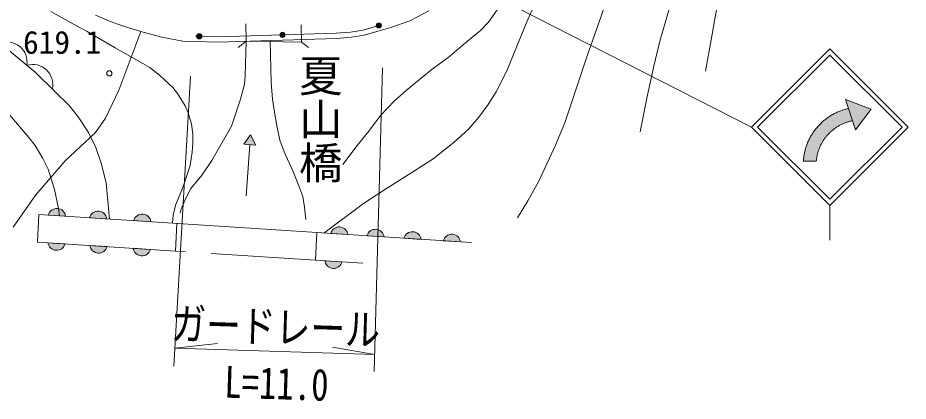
# Model space of a CAD drawing. Units: millimetres, scale not verified. Extents: x 40000 to 680000, y 20000 to 380000.
# Drawn here: x 119648 to 170771, y 254373 to 276418 of the extents above; entities that cross this region are included whole.
import ezdxf
from ezdxf.enums import TextEntityAlignment as Align

# ---------------------------------------------------------------- set-up
doc = ezdxf.new("R2010")
doc.units = ezdxf.units.MM
doc.header["$LTSCALE"] = 1000
doc.linetypes.add('DASHED', pattern=[7.5, 6, -1.5])
for name, color, linetype, lineweight in [('M-BGD', 7, 'Continuous', 13), ('M-BMK-ROW', 30, 'Continuous', 13), ('M-STR-HTXT', 7, 'Continuous', 13), ('M-STR-STR1', 1, 'Continuous', 13), ('M-STR-STRC', 7, 'Continuous', 13)]:
    doc.layers.add(name, color=color, linetype=linetype, lineweight=lineweight)
doc.layers.add('M-BMK-HTXT', color=7, linetype='Continuous')
doc.styles.add('@ＭＳ ゴシック', font='')
doc.styles.add('ＭＳ ゴシック', font='')
doc.styles.get('@ＭＳ ゴシック').set_extended_font_data('@MS Gothic')
doc.styles.get('ＭＳ ゴシック').set_extended_font_data('MS Gothic')

msp = doc.modelspace()

# ---------------------------------------------------------------- hatches: boundary and pattern name
at = {"layer": 'M-BGD'}
for points in [[(140234, 275935, -0.41421), (140334, 276122, -0.41421), (140521, 276023, -1)], [(134700, 275432, -1), (135000, 275441, -1)], [(129916, 275348, -1), (130216, 275357, -1)], [(133319, 269096), (133010, 269679), (132621, 269146)], [(122391, 265012, 0.82183), (121402, 265076)], [(123768, 264922, -0.82183), (124756, 264857)], [(126302, 264756, -0.82183), (127291, 264692)], [(137614, 264018, -0.82183), (138603, 263954)], [(139697, 263882, -0.82183), (140686, 263818)], [(141817, 263744, -0.82183), (142805, 263679)], [(144080, 263596, -0.82183), (145069, 263532)], [(122364, 263422, -0.82183), (121375, 263486)], [(124776, 263264, -0.82183), (123788, 263329)], [(126271, 263167, 0.82183), (127260, 263102)], [(138260, 262384, -0.82183), (137271, 262449)]]:
    msp.add_hatch(color=256, dxfattribs=at).paths.add_polyline_path(points)
at = {"layer": 'M-STR-STRC'}
for points in [[(167570, 270496), (167526, 270487), (167482, 270477), (167438, 270466), (167394, 270455), (167351, 270442), (167307, 270430), (167264, 270416), (167222, 270401), (167179, 270386), (167137, 270370), (167095, 270354), (167053, 270336), (167012, 270318), (166971, 270299), (166930, 270280), (166890, 270259), (166850, 270239), (166810, 270217), (166771, 270195), (166732, 270172), (166694, 270148), (166656, 270123), (166618, 270098), (166581, 270073), (166545, 270047), (166508, 270020), (166473, 269992), (166438, 269964), (166403, 269935), (166369, 269906), (166335, 269876), (166302, 269845), (166269, 269814), (166237, 269782), (166205, 269750), (166174, 269717), (166144, 269684), (166114, 269650), (166085, 269615), (166056, 269580), (166028, 269545), (166001, 269509), (165974, 269473), (165948, 269436), (165923, 269399), (165898, 269361), (165874, 269323), (165850, 269284), (165828, 269245), (165805, 269206), (165784, 269166), (165763, 269126), (165743, 269086), (165724, 269045), (165705, 269004), (165688, 268963), (165670, 268921), (165654, 268879), (165638, 268836), (165623, 268794), (165609, 268751), (165596, 268708), (165583, 268665), (165571, 268621), (165560, 268577), (165550, 268533), (165540, 268489), (165531, 268445), (165523, 268401), (165516, 268356), (165509, 268312), (165503, 268267), (165498, 268222), (165494, 268177), (165494, 268173), (164750, 268174), (164753, 268213), (164758, 268271), (164764, 268328), (164771, 268386), (164779, 268444), (164788, 268501), (164798, 268558), (164809, 268615), (164821, 268672), (164834, 268729), (164848, 268785), (164863, 268841), (164878, 268897), (164895, 268952), (164913, 269008), (164932, 269063), (164952, 269117), (164972, 269172), (164994, 269225), (165016, 269279), (165040, 269332), (165064, 269385), (165090, 269437), (165116, 269489), (165143, 269540), (165171, 269591), (165200, 269641), (165230, 269691), (165261, 269740), (165292, 269789), (165324, 269837), (165358, 269885), (165392, 269932), (165427, 269979), (165462, 270024), (165499, 270070), (165536, 270114), (165574, 270158), (165613, 270201), (165652, 270244), (165692, 270286), (165733, 270327), (165775, 270367), (165817, 270407), (165860, 270446), (165904, 270484), (165949, 270522), (165994, 270558), (166039, 270594), (166086, 270629), (166132, 270663), (166180, 270697), (166228, 270729), (166277, 270761), (166326, 270792), (166376, 270822), (166426, 270851), (166476, 270879), (166528, 270907), (166579, 270933), (166631, 270959), (166684, 270983), (166737, 271007), (166790, 271030), (166844, 271052), (166898, 271073), (166953, 271093), (167008, 271112), (167063, 271130), (167118, 271147), (167174, 271163), (167230, 271178), (167287, 271192), (167343, 271206), (167177, 271725), (168647, 271161), (167736, 269977)], [(167343, 271206), (167287, 271192), (167230, 271178), (167174, 271163), (167118, 271147), (167063, 271130), (167008, 271112), (166953, 271093), (166898, 271073), (166844, 271052), (166790, 271030), (166737, 271007), (166684, 270983), (166631, 270959), (166579, 270933), (166528, 270907), (166476, 270879), (166426, 270851), (166376, 270822), (166326, 270792), (166277, 270761), (166228, 270729), (166180, 270697), (166132, 270663), (166086, 270629), (166039, 270594), (165994, 270558), (165949, 270522), (165904, 270484), (165860, 270446), (165817, 270407), (165775, 270367), (165733, 270327), (165692, 270286), (165652, 270244), (165613, 270201), (165574, 270158), (165536, 270114), (165499, 270070), (165462, 270024), (165427, 269979), (165392, 269932), (165358, 269885), (165324, 269837), (165292, 269789), (165261, 269740), (165230, 269691), (165200, 269641), (165171, 269591), (165143, 269540), (165116, 269489), (165090, 269437), (165064, 269385), (165040, 269332), (165016, 269279), (164994, 269225), (164972, 269172), (164952, 269117), (164932, 269063), (164913, 269008), (164895, 268952), (164878, 268897), (164863, 268841), (164848, 268785), (164834, 268729), (164821, 268672), (164809, 268615), (164798, 268558), (164788, 268501), (164779, 268444), (164771, 268386), (164764, 268328), (164758, 268271), (164753, 268213), (164750, 268174), (165494, 268173), (165498, 268222), (165503, 268267), (165509, 268312), (165516, 268356), (165523, 268401), (165531, 268445), (165540, 268489), (165550, 268533), (165560, 268577), (165571, 268621), (165583, 268665), (165596, 268708), (165609, 268751), (165623, 268794), (165638, 268836), (165654, 268879), (165670, 268921), (165688, 268963), (165705, 269004), (165724, 269045), (165743, 269086), (165763, 269126), (165784, 269166), (165805, 269206), (165828, 269245), (165850, 269284), (165874, 269323), (165898, 269361), (165923, 269399), (165948, 269436), (165974, 269473), (166001, 269509), (166028, 269545), (166056, 269580), (166085, 269615), (166114, 269650), (166144, 269684), (166174, 269717), (166205, 269750), (166237, 269782), (166269, 269814), (166302, 269845), (166335, 269876), (166369, 269906), (166403, 269935), (166438, 269964), (166473, 269992), (166508, 270020), (166545, 270047), (166581, 270073), (166618, 270098), (166656, 270123), (166694, 270148), (166732, 270172), (166771, 270195), (166810, 270217), (166850, 270239), (166890, 270259), (166930, 270280), (166971, 270299), (167012, 270318), (167053, 270336), (167095, 270354), (167137, 270370), (167179, 270386), (167222, 270401), (167264, 270416), (167307, 270430), (167351, 270442), (167394, 270455), (167438, 270466), (167482, 270477), (167526, 270487), (167570, 270496)]]:
    msp.add_hatch(color=256, dxfattribs=at).paths.add_polyline_path(points)

# ---------------------------------------------------------------- linework, layer by layer
at = {"layer": 'M-BGD'}
for p, q in [((133010, 269679), (132621, 269146)), ((133010, 269679), (133319, 269096)), ((132621, 269146), (133319, 269096)), ((132970, 269121), (132759, 266188)), ((120778, 263525), (120855, 265112)), ((145705, 263490), (120855, 265112)), ((121402, 265076), (122391, 265012)), ((123768, 264922), (124756, 264857)), ((126302, 264756), (127291, 264692)), ((128769, 264595), (128711, 263007)), ((136811, 264071), (136742, 262483)), ((137614, 264018), (138603, 263954)), ((139697, 263882), (140686, 263818)), ((128711, 263007), (120778, 263525)), ((122364, 263422), (121375, 263486)), ((124776, 263264), (123788, 263329)), ((141817, 263744), (142805, 263679)), ((144080, 263596), (145069, 263532)), ((127260, 263102), (126271, 263167)), ((139459, 262306), (136742, 262483)), ((138260, 262384), (137271, 262449))]:
    msp.add_line(p, q, dxfattribs=at)
at = {"layer": 'M-BGD', "linetype": 'DASHED'}
msp.add_line((136742, 262483), (128711, 263007), dxfattribs=at)
at = {"layer": 'M-BGD'}
for points in [[(156820, 310529), (156977, 308236), (157094, 307049), (157414, 305441), (158084, 301894), (158388, 300726), (158952, 298897), (159636, 297001), (160192, 295299), (160661, 293733), (161253, 291850), (161482, 290965), (161665, 290117), (161812, 288372), (161818, 286803), (161744, 285690), (161589, 284559), (161300, 283273), (160517, 279936), (159956, 277792), (159703, 276574), (159464, 275141), (159128, 273349)], [(154371, 307967), (154646, 306693), (154892, 305528), (155319, 303445), (156094, 300076), (157375, 295973), (158062, 294168), (158730, 292367), (158996, 291576), (159209, 290719), (159471, 289517), (159546, 288705), (159540, 286606), (159492, 285474), (159428, 284871), (159147, 283303), (158788, 282088), (157665, 278794), (156986, 276725), (156514, 275070), (156142, 273555), (155770, 271802), (155374, 269856)], [(152346, 306271), (153448, 299724), (153725, 297192), (153973, 294783), (154083, 292539), (154041, 290770), (153795, 288880), (152906, 285219), (152122, 283102), (150991, 280773), (149337, 277212), (148881, 276182), (147727, 273374), (147113, 272157), (146647, 271437), (146117, 270706), (145527, 270021), (144705, 269265), (143500, 268313), (142427, 267613), (140817, 266595), (139487, 265749), (137223, 264044)], [(153252, 306188), (153771, 304253), (153996, 303187), (154197, 301981), (155111, 296521), (155808, 291817), (156156, 289156), (156211, 288434), (156170, 287730), (156107, 286132), (155988, 285166), (155787, 284202), (155509, 283209), (154678, 280879), (153787, 278402), (153007, 276133), (152310, 274179), (151062, 270370), (150519, 269097), (149564, 267019), (148930, 265892), (148334, 264922)], [(89631, 303406), (91884, 301317), (93690, 299576), (97445, 295691), (102669, 290216), (110204, 282501), (113120, 279751), (117684, 275747), (120636, 273296), (121777, 272187), (122590, 271376), (123108, 270732), (123699, 269831), (124124, 268967), (124433, 268068), (124721, 266931), (124920, 264847)], [(88159, 302279), (91198, 299562), (95120, 295929), (99911, 290840), (104607, 285739), (107495, 282954), (110331, 280106), (113252, 277014), (117749, 272423), (118631, 271467), (119186, 270821), (119746, 270171), (120282, 269540), (120644, 269077), (121082, 268335), (121386, 267707), (121745, 266546), (121976, 265445), (122035, 265035)], [(147473, 279723), (147660, 279352), (147769, 278965), (147799, 278662), (147774, 278230), (147675, 277778), (147511, 277431), (147307, 277068), (146668, 276175), (146205, 275694), (145368, 274989), (144439, 274194), (143447, 273456), (142604, 272778), (141953, 272239), (141274, 271650), (140463, 270791), (139798, 269890), (139133, 269073), (138309, 267985)], [(121551, 276784), (122632, 276169), (123633, 275632), (125242, 274684), (126831, 273797), (127227, 273556), (127784, 273120), (128078, 272847), (128545, 272401), (128819, 272065), (129265, 271365), (129427, 270955), (129625, 270327), (129701, 269728), (129699, 269228), (129655, 268687), (129538, 267928), (129130, 266667), (128714, 265678), (128568, 265088), (128532, 264611)], [(124102, 276564), (124912, 276216), (125662, 275963), (126716, 275632), (127840, 275327), (128327, 275222), (129124, 275081), (129843, 275058), (131129, 275024), (137944, 275230), (138786, 275301), (139543, 275415), (140262, 275635), (141067, 275861), (142153, 276250), (143246, 276811)], [(129852, 275358), (131129, 275324), (137927, 275530), (138751, 275599), (139476, 275708), (140177, 275923), (140378, 275979)], [(132759, 275073), (132710, 273075), (132662, 272606), (132428, 271730), (131922, 270189), (130786, 268212), (130227, 267383), (129590, 266612), (129301, 266043), (129031, 265407), (128966, 265178)], [(134142, 275115), (134198, 272700), (134265, 271743), (134381, 270986), (134544, 270101), (134690, 269390), (134935, 268712), (135442, 267611), (135785, 266756), (136005, 266148), (136108, 265533), (136186, 264821)]]:
    msp.add_lwpolyline(points, dxfattribs=at)
for centre in [(140378, 275979), (134850, 275437), (130066, 275352), (124903, 273223)]:
    msp.add_circle(centre, 150, dxfattribs=at)
for centre, radius, start, end in [((119020, 273872), 1160, 350.7859, 109.8155), ((120499, 272575), 1160, 347.6875, 106.7171), ((121890, 264946), 505, 7.4367, 165.0949), ((124256, 264792), 505, 7.4367, 165.0949), ((126790, 264627), 505, 7.4367, 165.0949), ((138102, 263888), 505, 7.4367, 165.0949), ((140185, 263752), 505, 7.4367, 165.0949), ((142305, 263614), 505, 7.4367, 165.0949), ((144568, 263466), 505, 7.4367, 165.0949), ((121876, 263552), 505, 187.4367, 345.0949), ((124288, 263394), 505, 187.4367, 345.0949), ((126772, 263232), 505, 187.4367, 345.0949), ((137772, 262514), 505, 187.4367, 345.0949)]:
    msp.add_arc(centre, radius, start, end, dxfattribs=at)
at = {"layer": 'M-BMK-ROW'}
msp.add_lwpolyline([(126716, 275632), (125449, 272252), (124688, 270656), (124103, 269821), (122360, 268198), (120685, 266243), (119388, 264378)], dxfattribs=at)
at = {"layer": 'M-STR-HTXT'}
for p, q in [((146076, 278162), (161771, 270128)), ((140589, 273536), (140118, 256086)), ((129570, 273056), (128609, 256393)), ((128669, 257420), (131109, 257685)), ((128669, 257420), (140144, 257062)), ((140144, 257062), (137725, 257479))]:
    msp.add_line(p, q, dxfattribs=at)
at = {"layer": 'M-STR-STR1'}
for p, q in [((132759, 275073), (132749, 276073)), ((135931, 275007), (135924, 276007))]:
    msp.add_line(p, q, dxfattribs=at)
msp.add_lwpolyline([(132292, 274706), (132759, 275073), (135931, 275007), (136337, 274715)], dxfattribs=at)
at = {"layer": 'M-STR-STRC'}
for p, q in [((161771, 270128), (166271, 274628)), ((170771, 270127), (166271, 274628)), ((162124, 270128), (166271, 274274)), ((170417, 270127), (166271, 274274)), ((167736, 269977), (167177, 271725)), ((167177, 271725), (168647, 271161)), ((168647, 271161), (167736, 269977)), ((161771, 270128), (166271, 265627)), ((162124, 270128), (166271, 265980)), ((166271, 265627), (170771, 270127)), ((166271, 265980), (170417, 270127)), ((164750, 268174), (165494, 268173)), ((166271, 265627), (166271, 263628))]:
    msp.add_line(p, q, dxfattribs=at)
for points in [[(167177, 271725), (168647, 271161), (167736, 269977)], [(167177, 271725), (168647, 271161), (167736, 269977)], [(167343, 271206), (167177, 271725), (168647, 271161), (167736, 269977), (167570, 270496)], [(167343, 271206), (167570, 270496), (167570, 270496), (167526, 270487), (167482, 270477), (167438, 270466), (167394, 270455), (167351, 270442), (167307, 270430), (167264, 270416), (167222, 270401), (167179, 270386), (167137, 270370), (167095, 270354), (167053, 270336), (167012, 270318), (166971, 270299), (166930, 270280), (166890, 270259), (166850, 270239), (166810, 270217), (166771, 270195), (166732, 270172), (166694, 270148), (166656, 270123), (166618, 270098), (166581, 270073), (166545, 270047), (166508, 270020), (166473, 269992), (166438, 269964), (166403, 269935), (166369, 269906), (166335, 269876), (166302, 269845), (166269, 269814), (166237, 269782), (166205, 269750), (166174, 269717), (166144, 269684), (166114, 269650), (166085, 269615), (166056, 269580), (166028, 269545), (166001, 269509), (165974, 269473), (165948, 269436), (165923, 269399), (165898, 269361), (165874, 269323), (165850, 269284), (165828, 269245), (165805, 269206), (165784, 269166), (165763, 269126), (165743, 269086), (165724, 269045), (165705, 269004), (165688, 268963), (165670, 268921), (165654, 268879), (165638, 268836), (165623, 268794), (165609, 268751), (165596, 268708), (165583, 268665), (165571, 268621), (165560, 268577), (165550, 268533), (165540, 268489), (165531, 268445), (165523, 268401), (165516, 268356), (165509, 268312), (165503, 268267), (165498, 268222), (165494, 268177), (165494, 268173), (165494, 268173), (164750, 268174), (164750, 268174), (164753, 268213), (164758, 268271), (164764, 268328), (164771, 268386), (164779, 268444), (164788, 268501), (164798, 268558), (164809, 268615), (164821, 268672), (164834, 268729), (164848, 268785), (164863, 268841), (164878, 268897), (164895, 268952), (164913, 269008), (164932, 269063), (164952, 269117), (164972, 269172), (164994, 269225), (165016, 269279), (165040, 269332), (165064, 269385), (165090, 269437), (165116, 269489), (165143, 269540), (165171, 269591), (165200, 269641), (165230, 269691), (165261, 269740), (165292, 269789), (165324, 269837), (165358, 269885), (165392, 269932), (165427, 269979), (165462, 270024), (165499, 270070), (165536, 270114), (165574, 270158), (165613, 270201), (165652, 270244), (165692, 270286), (165733, 270327), (165775, 270367), (165817, 270407), (165860, 270446), (165904, 270484), (165949, 270522), (165994, 270558), (166039, 270594), (166086, 270629), (166132, 270663), (166180, 270697), (166228, 270729), (166277, 270761), (166326, 270792), (166376, 270822), (166426, 270851), (166476, 270879), (166528, 270907), (166579, 270933), (166631, 270959), (166684, 270983), (166737, 271007), (166790, 271030), (166844, 271052), (166898, 271073), (166953, 271093), (167008, 271112), (167063, 271130), (167118, 271147), (167174, 271163), (167230, 271178), (167287, 271192)]]:
    msp.add_lwpolyline(points, close=True, dxfattribs=at)

# ---------------------------------------------------------------- texts
at = {"layer": 'M-BGD', "style": 'ＭＳ ゴシック'}
msp.add_text('619.1', height=1320, dxfattribs=at).set_placement((124441, 273951), align=Align.BOTTOM_RIGHT)
at = {"layer": 'M-BMK-HTXT', "style": '@ＭＳ ゴシック'}
msp.add_text('夏山橋', height=1833, rotation=270, dxfattribs=at).set_placement((137009, 274358), align=Align.MIDDLE_LEFT)
at = {"layer": 'M-STR-HTXT', "style": 'ＭＳ ゴシック', "width": 0.8}
for s, p in [('ガードレール', (134405, 257189)), ('L=11.0', (134456, 253938))]:
    msp.add_text(s, height=1833, rotation=358.214, dxfattribs=at).set_placement(p, align=Align.BOTTOM_CENTER)

doc.saveas('drawing.dxf')
